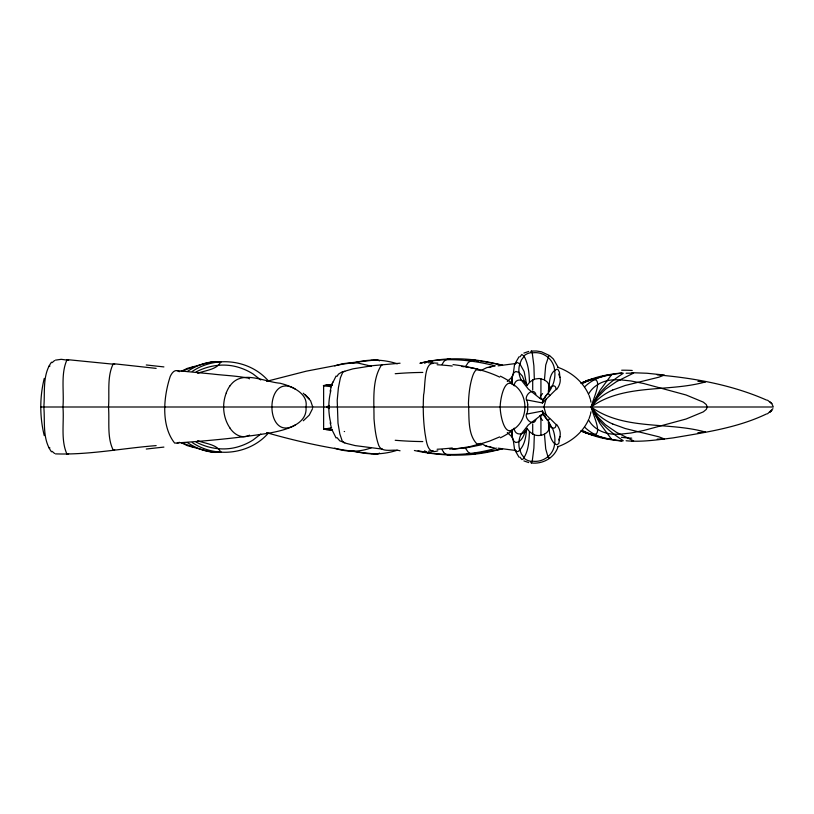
<?xml version="1.0" encoding="UTF-8"?>
<svg xmlns="http://www.w3.org/2000/svg" width="814" height="814" viewBox="0 0 814 814"><rect width="100%" height="100%" fill="white"/><g stroke="black" fill="none" stroke-linecap="round" stroke-linejoin="round"><path stroke-width="1.22" d="M548.911 391.778A23.006 13.746 -10.7 0 0 549.196 385.49L547.557 382.285L544.454 379.833L545.726 365.038L548.789 355.922L549.552 355.565L553.347 358.974L557.956 366.931M529.405 431.878C529.1 441.127 528.591 451.424 522.964 459.147L521.825 459.554L520.024 457.183M513.166 374.674L514.55 364.469L519.006 356.807M549.236 385.48C549.44 379.629 550.793 371.377 556.98 369.19L557.997 369.597L559.401 372.12L559.92 377.472L558.709 374.043M535.907 419.709C533.496 426.719 524.908 419.413 526.353 414.153L542.338 411.08C543.325 414.153 553.815 418.976 547.415 420.268C545.96 417.348 542.216 414.906 542.643 411.223M526.516 429.904C525.905 437.484 524.481 446.286 518.304 451.383L516.849 451.678L514.55 449.532L513.166 439.326M511.874 430.219C511.762 434.442 511.365 440.384 515.75 442.511C521.672 442.134 524.094 435.093 525.529 430.24M548.392 391.982C547.568 387.016 556.4 382.417 555.942 389.58L542.338 402.92L526.353 399.847C524.908 394.587 533.496 387.281 535.907 394.291M548.911 422.222A23.006 13.746 10.7 0 1 549.196 428.51C549.287 433.954 550.691 439.753 554.578 443.762C553.907 454.772 543.019 462.983 532.244 461.1L531.318 462.942L530.921 462.24M527.899 409.279L526.994 413.553M331.939 429.945L323.626 429.222L330.484 427.991M532.244 461.1L533.892 448.117L534.32 434.89C539.855 436.731 547.507 434.656 549.236 428.52M590.547 413.787L590.944 411.853M44.251 378.408C39.632 397.1 39.632 416.9 44.251 435.592M330.169 391.269L331.227 386.823M330.871 390.547C328.123 401.282 328.123 412.718 330.871 423.453M546.174 398.779L543.935 407L546.174 415.221M526.516 384.096L524.135 371.54L519.851 363.827L521.52 359.768L524.175 356.298L521.825 354.446L520.024 356.817M312.556 408.628L309.249 415.14L303.296 420.787M589.092 418.549L590.354 414.753M332.132 383.954L336.101 375.997M331.827 384.839L332.753 382.092M226.272 392.969C222.771 401.902 222.771 412.098 226.272 421.031A33.242 23.667 -89.2 0 0 230.047 428.113M337.027 376.373L338.441 374.175L341.666 372.14L352.94 368.844L373.016 365.628L400.061 363.207M552.157 385.917C550.274 392.114 544.342 396.123 542.389 402.045A2.086 0.651 -89.9 0 0 542.348 402.92M514.336 384.422C516.076 377.177 525.457 379.812 527.258 385.602M557.956 447.069C554.303 457.977 542.531 464.387 531.318 462.942M588.664 419.475C582.905 432.529 570.899 442.216 557.559 446.794M558.709 439.957L559.92 436.528L558.821 443.396L556.98 444.81L554.578 443.762M465.333 366.921L468.101 362.678L472.049 360.002A8.374 6.258 -87.7 0 1 473.443 359.839L475.427 360.246A14.245 10.531 86.8 0 1 476.628 360.744M442.094 364.428L443.599 361.935A17.42 10.592 82.2 0 1 445.339 360.195L448.015 358.872L450.824 359.401M379.487 453.113L377.798 454.019L374.002 453.886M530.921 351.76L531.318 351.058L536.467 351.007L541.351 351.77L549.552 355.565M527.258 428.398C525.457 434.188 516.076 436.823 514.336 429.578M542.643 402.777L542.979 399.552L542.806 400.122L539.072 397.7L528.347 389.082L521.214 380.006A35.714 26.984 -22.1 0 1 519.006 372.385L515.75 371.489C511.365 373.616 511.762 379.558 511.874 383.781M588.776 393.671C593.905 384.839 604.008 380.118 613.949 379.812A79.914 69.536 83.3 0 1 619.993 379.904M51.486 362.179C42.216 374.918 45.126 392.175 43.824 407C45.126 421.825 42.216 439.082 51.486 451.821M772.924 408.699L767.5 413.848M514.55 364.469L516.849 362.322L519.851 363.827M514.346 428.113C504.283 439.102 499.979 413.136 500.223 407C499.979 400.864 504.283 374.898 514.346 385.887M230.006 385.846C241.626 369.302 263.94 381.837 279.975 383.221C291.097 385.948 308.475 392.938 305.972 407C307.855 425.04 284.035 430.24 270.217 432.926C238.634 438.034 206.42 440.974 174.664 443.101C160.765 425.681 163.573 396.489 170.268 376.343C171.581 373.677 173.697 369.994 177.198 370.614C188.929 371.795 200.661 372.883 212.393 374.013C224.135 375.437 236.091 375.773 247.7 378.042M542.643 400.234C544.983 398.453 547.649 390.14 549.816 395.696M220.604 451.984C217.267 444.322 204.772 443.559 197.71 440.689M52.096 362.657L54.538 360.571M268.142 433.374C249.399 454.548 215.547 458.414 192.246 442.541M507.295 381.501L512.423 376.679M584.574 386.955C594.566 376.953 609.137 373.626 622.832 373.066L623.27 373.311C610.185 381.797 597.659 392.297 591.106 407C594.485 419.22 607.682 444.251 582.641 430.504M424.582 363.248L428.51 361.08L431.99 361.803M260.795 434.045L253.032 440.028A60.541 58.71 86.2 0 1 239.224 446.459C225 451.078 209.239 448.952 196.103 442.083M114.703 449.664L113.329 450.315C106.787 437.464 109.666 421.174 108.496 407C109.666 392.826 106.787 376.536 113.329 363.685L156.146 368.386M323.626 429.222L323.626 385.551L331.939 384.656M68.641 453.683L67.084 454.395C60.49 440.16 64.255 422.486 62.943 407C64.255 391.514 60.49 373.84 67.084 359.605L114.703 364.336M433.048 450.569L428.459 451.251M179.345 442.267L177.198 443.386M295.095 425.04C264.204 443.345 264.204 370.655 295.095 388.96M48.677 366.402L49.908 366.086M510.113 431.247C529.833 422.659 529.833 391.341 510.113 382.753M187.301 371.52C197.242 364.896 209.239 360.663 221.286 361.813M480.647 370.675L486.792 367.633L494.352 366.046M479.792 443.966L470.024 446.591L453.032 449.399M192.246 371.459C215.547 355.586 249.399 359.452 268.142 380.626M329.344 405.433L326.567 407L329.344 408.567M181.196 371.337L187.23 368.396L207.835 362.759M626.098 373.239L633.577 373.107L616.452 381.674L605.392 389.285L598.046 396.805L591.106 407L599.898 423.524L611.599 439.306C601.098 438.888 590.801 434.859 581.115 430.901M766.554 413.919C737.392 427.94 704.751 432.488 673.086 437.891C657.539 439.804 641.778 442.256 626.098 440.761M450.824 454.599L448.015 455.168L445.329 453.927A16.931 10.307 -81.8 0 1 443.579 452.228M196.103 371.917C209.239 365.048 225 362.932 239.224 367.541A60.541 58.73 -85.5 0 1 253.042 373.962L260.795 379.955M499.694 436.894L489.509 441.127L477.808 444.759C467.114 435.134 469.464 416.86 468.447 403.479C468.793 394.312 469.709 385.053 472.568 376.292C473.534 373.463 475.905 367.307 479.792 370.034M248.626 435.602L249.552 435.175M581.115 383.099C590.801 379.141 601.098 375.112 611.599 374.694L599.898 390.476L591.106 407C597.659 421.703 610.185 432.203 623.27 440.689L622.832 440.934C609.137 440.374 594.566 437.047 584.574 427.045M181.522 371.367L193.335 366.849M523.89 353.083L528.724 351.424M582.641 383.496C607.682 369.749 594.485 394.78 591.106 407L598.046 417.195L605.392 424.715L616.452 432.326L633.577 440.893L632.02 441.3M612.739 390.018L625.213 385.48L658.923 377.177L664.346 375.04L646.967 373.25L632.02 372.7M581.023 383.058L591.615 379.314L608.852 375.071M55.454 360.134L61.243 359.32L68.641 360.317M371.296 447.802C359.625 452.218 346.449 452.299 334.696 448.138M581.695 382.875L590.801 380.046M334.696 365.862L342.633 363.716L372.079 360.317M220.095 452.269L214.886 452.431M430.85 453.022L428.032 452.991L424.582 450.783M247.7 435.958C240.822 438.573 233.669 433.842 230.006 428.154M397.303 450.193C384.035 454.609 369.576 455.006 356.013 451.658A91.321 88.044 84.8 0 1 352.391 450.702M382.468 449.135L355.108 445.594L344.129 442.826L342.206 440.995L339.835 433.964L338.003 423.188L337.21 400.346L338.39 387.861L340.384 377.869L342.847 372.018L344.78 371.347M344.78 442.653L339.794 440.862L337.027 437.627M266.656 381.318L306.369 371.153L343.07 364.102L352.798 362.759L357.845 363.024L371.296 366.198M197.71 373.311C204.772 370.441 217.267 369.678 220.604 362.016M477.808 370.075L479.558 369.617M496.408 448.087C470.991 455.596 443.895 456.542 418.06 450.691M420.136 363.359C446.672 356.156 474.745 358.038 501.109 365.048M501.109 448.982C472.822 457.244 442.989 456.613 414.397 450.498M474.623 454.019L472.496 454.243A9.605 7.194 87.7 0 1 470.777 453.836L468.101 452.045L465.333 448.015L449.582 449.084M481.461 444.81L465.333 448.015M420.136 363.115C444.912 357.081 470.838 359.646 495.309 365.883M502.584 448.952L480.942 452.706M488.858 367.501L490.822 367.104M609.859 374.878L621.55 373.046M210.612 362.189L212.189 361.925M498.066 365.822L515.873 363.492M49.908 447.914L48.677 447.598M473.667 453.51L479.853 452.838M156.146 445.614C122.7 448.209 88.919 455.077 55.454 453.866M214.886 361.569L220.095 361.731M531.318 351.058L532.244 352.9C543.019 351.017 553.907 359.228 554.578 370.238M374.002 360.114L377.798 359.981L379.487 360.887M332.224 384.635L325.844 385.124M221.286 452.187C209.239 453.337 197.242 449.104 187.301 442.48M332.478 385.256L323.626 385.551M437.84 450.814C427.004 454.853 426.516 440.944 425.122 434.025C423.249 421.042 422.883 407.865 423.616 394.78C425.386 388.4 423.636 363.115 433.048 363.431M466.89 453.978L469.088 453.876M657.244 374.867C694.373 378.062 732.346 384.951 766.554 400.081M697.903 381.328L705.494 381.919C668.07 392.49 624.236 383.282 591.106 407L595.868 412.556A154.986 81.726 -28.1 0 0 612.708 424.002M40.7 407L528.072 407M529.283 407L773.3 407L771.814 403.612L767.5 400.152M697.903 432.672L705.494 432.081C668.07 421.51 624.236 430.718 591.106 407L595.868 401.444A154.986 81.726 28.1 0 1 612.708 389.998M428.459 362.749L437.84 363.186M657.244 439.133L664.346 438.96L658.923 436.823L625.213 428.52L612.739 423.982M465.801 359.971L469.088 360.124M330.484 386.589L323.779 385.734M332.478 429.568L323.779 429.039M620.003 379.802L630.83 380.962L643.711 383.516L686.07 394.983L703.306 402.136L706.247 404.558L707.295 407L706.247 409.442L703.306 411.864L686.07 419.017L643.711 430.484L630.83 433.038L620.003 434.198A79.914 69.628 -86.9 0 1 613.949 434.208C604.008 433.842 593.905 429.182 588.776 420.329M400.061 450.793C393.508 448.626 382.081 453.429 378.815 445.624C375.702 437.016 374.786 427.788 374.002 418.722C374.114 401.058 371.672 379.721 381.735 364.652L382.468 364.865M332.224 430.219L325.844 429.609M515.873 450.508L498.066 448.178M621.55 440.954L609.859 439.122M372.079 453.683C336.324 449.989 301.078 442.582 266.554 432.651M494.352 447.954L486.792 446.367L480.647 443.325M476.617 360.775L478.774 361.04M453.032 364.601C469.047 366.605 485.052 370.167 499.694 377.106M461.772 366.432L464.143 366.758M480.942 361.294L484.401 361.772M485.551 361.935L502.584 365.048M466.29 367.073L469.149 367.521M212.189 452.075L210.612 451.811M470.156 367.704L477.299 369.017M207.835 451.241L187.23 445.604L181.196 442.663M488.858 446.499L490.822 446.896M608.852 438.929L591.615 434.686L581.023 430.942M485.022 445.696L486.925 446.103M528.724 462.576L523.89 460.917M477.808 443.925L479.558 444.383M588.746 433.363L590.801 433.954M397.303 363.807C384.035 359.391 369.576 358.994 356.013 362.342A91.321 88.004 -84 0 0 352.401 363.329M177.198 370.614L179.345 371.733M587.728 433.079L581.695 431.125M193.335 447.151L181.522 442.633M548.392 422.018C547.568 426.984 556.4 431.583 555.942 424.42L549.816 418.304M557.559 367.206C570.899 371.784 582.905 381.471 588.664 394.525M248.626 378.398L249.552 378.825M544.454 379.833L539.204 378.5L534.32 379.11L533.892 365.883L532.244 352.9M549.552 458.435L547.975 456.817L545.726 448.962L544.454 434.167M54.538 453.429L52.096 451.343M303.296 393.213L310.561 400.671L312.749 407M512.423 437.322L507.295 432.499M769.942 401.851L771.814 403.612M519.006 372.385L522.252 375.915L525.529 383.76M524.175 457.702L521.52 454.232L519.851 450.173M309.249 398.86L305.342 394.78M336.101 438.003L332.132 430.046M519.006 457.193L514.55 449.532M443.599 452.197L442.094 449.735M542.643 413.766L542.979 414.448L542.389 411.955A2.086 0.651 89.9 0 1 542.348 411.08M524.175 356.298C528.317 364.184 529.314 373.331 529.405 382.122M552.157 428.083L547.873 420.4L542.806 413.878L528.347 424.918L521.214 433.994A35.714 26.984 22.1 0 0 519.006 441.615M589.092 395.451L590.354 399.247M526.994 400.447L527.899 404.721M331.227 427.177L330.169 422.731M590.547 400.213L590.944 402.147M549.358 385.897L549.358 388.532M549.358 425.468L549.358 428.103M548.585 383.882L548.585 391.585M548.585 422.415L548.585 430.118M540.934 378.703L540.934 398.748M540.934 415.252L540.934 435.297M532.702 379.762L532.702 389.977M532.702 424.023L532.702 434.238M527.726 405.189L527.726 408.811M513.044 439.367A42.633 26.781 -17.3 0 1 512.118 431.664M556.542 424.379A49.003 23.27 10.3 0 1 559.951 436.528M543.06 414.529A71.266 46.022 57.5 0 1 539.835 415.71M540.282 417.999A27.757 10.053 33.7 0 1 542.572 420.39M534.411 434.615A9.086 5.8 21.3 0 1 529.751 431.735A14.296 10.012 19.5 0 1 527.207 428.459M512.118 382.336A42.633 26.781 17.3 0 1 513.044 374.633M559.951 377.472A49.003 23.27 -10.3 0 1 556.542 389.621M539.835 398.29A71.266 46.022 -57.5 0 1 543.06 399.471M542.572 393.61A27.757 10.053 -33.7 0 1 540.282 396.001M534.411 379.385A9.086 5.8 -21.3 0 0 529.751 382.265A14.296 10.012 -19.5 0 0 527.207 385.541M395.207 373.718A327.309 185.144 -26.5 0 1 422.802 372.436M437.118 364.743A327.36 220.156 -36.7 0 1 452.279 366.035M500.407 376.18A186.864 133.394 -40 0 1 510.704 382.092M422.802 441.564A327.309 185.144 26.5 0 1 395.207 440.282M452.279 447.965A327.36 220.156 36.7 0 1 437.118 449.257M510.704 431.908A186.864 133.394 40 0 1 500.407 437.82M519.8 450.183A36.315 28.052 11.7 0 1 518.976 441.615M532.234 461.477A11.193 8.374 7.1 0 1 523.778 457.936M552.36 428.062A52.411 36.518 14.5 0 1 554.639 443.772M518.976 372.385A36.315 28.052 -11.7 0 1 519.8 363.817M523.778 356.064A11.193 8.374 -7.1 0 1 532.234 352.523M554.639 370.228A52.411 36.518 -14.5 0 1 552.36 385.938M581.99 383.14A42.837 35.969 83.4 0 1 586.121 381.064M586.039 380.82A46.734 39.479 80.8 0 1 591.605 379.273M591.595 379.161A57.367 48.128 88.2 0 1 596.347 378.541M621.672 370.217A194.882 167.735 -78.3 0 1 632.234 370.462M323.565 385.755A34.046 1.231 -6.8 0 1 323.351 385.744M344.22 431.522A33.985 0.56 4.9 0 1 344.566 431.542M476.587 453.113A15.079 11.07 -85.4 0 1 474.613 453.947M596.357 435.307A57.367 47.924 86.9 0 1 591.636 434.523M631.715 438.156A194.882 162.566 62.3 0 1 621.397 437.332M591.625 434.605A46.734 39.276 -86.4 0 1 586.141 432.844M586.07 433.089A42.837 36.192 -80.4 0 1 581.878 431.105M373.555 453.785A38.136 1.903 10.3 0 1 371.581 453.581M146.276 449.033A196.062 9.961 -7.1 0 1 163.899 447.089M371.581 360.419A38.136 1.903 -10.3 0 1 373.555 360.215M220.574 361.63A101.445 6.634 -11.8 0 1 220.686 362.006M212.393 361.996A36.192 3.205 -16 0 1 214.418 361.731M207.367 363.003A28.358 3.592 -19 0 1 210.134 362.413M220.686 451.994A101.445 6.634 11.8 0 1 220.574 452.37M214.418 452.269A36.192 3.205 16 0 1 212.393 452.004M210.134 451.587A28.358 3.592 19 0 1 207.367 450.997M163.899 366.911A196.062 9.961 7.1 0 1 146.276 364.967M226.221 392.928A33.242 23.779 88.9 0 1 229.975 385.795M331.176 386.681A14.662 1.801 -2.9 0 1 330.23 386.64M330.769 428.032A14.733 1.638 0.5 0 1 331.685 427.971M771.743 410.439L769.942 412.149L771.814 410.388"/></g></svg>
